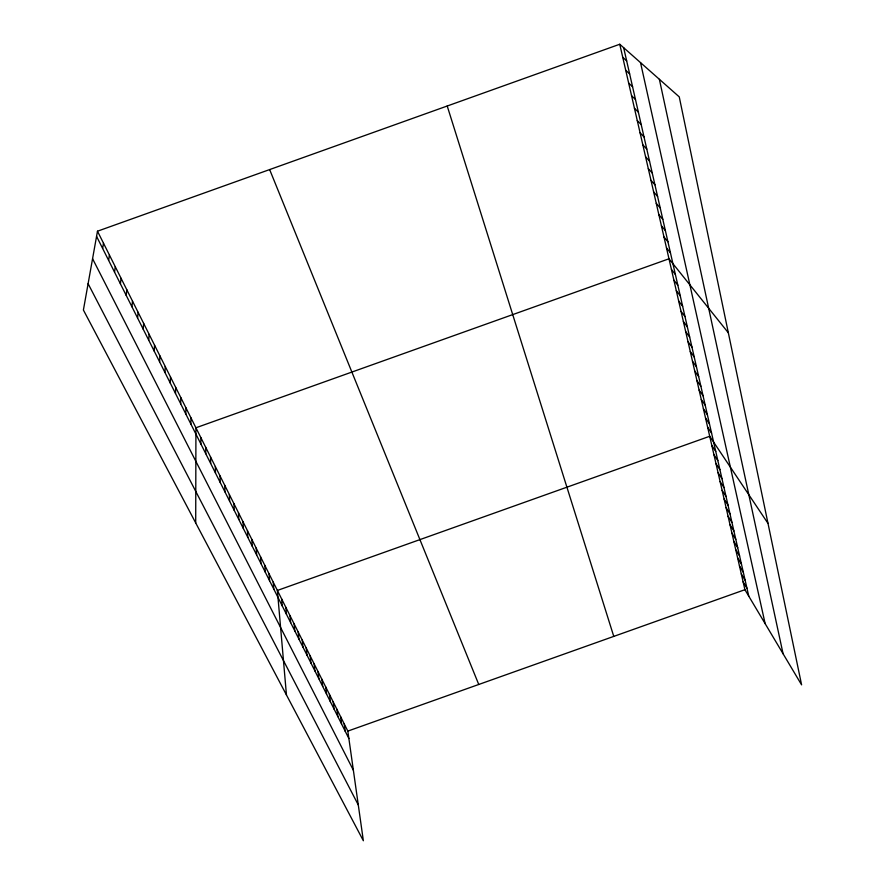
<?xml version="1.0" encoding="UTF-8"?>
<svg xmlns="http://www.w3.org/2000/svg" width="885" height="885" viewBox="0 0 885 885"><rect width="100%" height="100%" fill="white"/><g stroke="black" fill="none" stroke-linecap="round" stroke-linejoin="round"><path stroke-width="1.33" d="M195.707 522.935L195.928 427.776L668.983 258.785L728.355 332.826M190.894 424.103L190.95 417.831M185.817 414.003L185.916 407.786M180.684 403.803L180.828 397.63M175.507 393.482L175.695 387.365M170.263 383.05L170.495 376.988M164.964 372.508L165.241 366.501M159.61 361.843L159.931 355.903M154.189 351.068L154.565 345.194M148.713 340.172L149.145 334.353M143.182 329.154L143.658 323.401M137.584 318.014L138.115 312.328M131.92 306.741L132.507 301.121M126.19 295.347L126.832 289.804M120.404 283.82L121.09 278.344M114.541 272.171L115.293 266.761M108.623 260.378L109.43 255.046M102.627 248.442L103.49 243.187M97.483 231.206L83.4 310.027L363.359 840.75L347.827 731.098L97.483 231.206L619.754 44.25L679.249 96.874L801.6 684.857L744.916 589.698L619.754 44.25M347.827 731.098L744.916 589.698M622.763 57.337L626.668 60.888M625.728 70.269L629.644 73.92M628.66 83.057L632.587 86.807M631.569 95.702L635.485 99.54M634.434 108.213L638.362 112.141M637.266 120.57L641.194 124.586M640.076 132.794L644.003 136.898M642.853 144.886L646.78 149.067M645.596 156.833L649.524 161.103M648.307 168.659L652.245 173.006M650.995 180.352L654.933 184.788M653.65 191.923L657.588 196.426M656.272 203.373L660.21 207.942M658.871 214.69L662.81 219.336M661.438 225.885L665.376 230.609M663.982 236.97L667.921 241.76M666.494 247.933L670.443 252.789M671.45 269.516L675.388 274.505M673.883 280.147L677.833 285.191M676.306 290.656L680.244 295.767M678.684 301.066L682.634 306.232M681.052 311.365L684.99 316.587M683.386 321.565L687.335 326.842M685.709 331.654L689.647 336.986M687.999 341.643L691.937 347.031M690.267 351.533L694.205 356.965M692.512 361.323L696.451 366.81M694.736 371.014L698.674 376.556M696.938 380.616L700.865 386.203M699.128 390.119L703.044 395.75M701.285 399.533L705.201 405.208M703.42 408.848L707.336 414.567M705.544 418.074L709.46 423.838M707.635 427.223L711.551 433.019M768.003 523.4L709.715 436.272L277.381 590.45L286.452 694.957M711.828 445.509L715.744 451.394M713.929 454.658L717.835 460.576M716.009 463.707L719.914 469.681M718.067 472.678L721.961 478.685M720.102 481.562L723.996 487.602M722.127 490.356L726.01 496.441M724.129 499.074L728.012 505.18M726.109 507.702L729.981 513.853M728.067 516.254L731.939 522.427M730.003 524.716L733.886 530.934M731.939 533.113L735.8 539.352M733.842 541.421L737.703 547.693M735.734 549.651L739.594 555.957M737.603 557.804L741.453 564.143M739.462 565.891L743.311 572.252M741.298 573.9L745.137 580.283M743.112 581.832L746.951 588.248M88.102 283.687L358.281 804.919M92.571 258.73L353.369 770.227M96.565 236.372L348.878 738.521M269.648 169.577L478.752 684.481M447.213 106.012L613.77 636.403M623.659 47.701L748.754 596.136M640.53 62.625L765.138 623.648M659.369 79.285L783.07 653.761M344.21 723.886L345.238 731.298M340.57 716.618L341.577 724.007M336.897 709.272L337.882 716.64M333.18 701.86L334.143 709.217M329.441 694.382L330.382 701.716M325.658 686.837L326.576 694.15M321.841 679.215L322.737 686.506M317.992 671.527L318.865 678.795M314.098 663.761L314.949 671.007M310.181 655.929L311 663.153M306.221 648.019L307.018 655.221M302.216 640.032L302.991 647.2M298.179 631.967L298.931 639.114M294.097 623.825L294.816 630.95M289.981 615.595L290.678 622.697M285.822 607.298L286.486 614.367M281.629 598.913L282.26 605.959M273.233 582.153L273.808 589.133M269.04 573.768L269.582 580.726M264.803 565.305L265.323 572.23M260.522 556.765L261.009 563.656M256.207 548.147L256.661 554.995M251.838 539.43L252.269 546.255M247.435 530.635L247.822 537.416M242.988 521.752L243.342 528.5M238.485 512.78L238.817 519.484M233.95 503.709L234.237 510.38M229.37 494.549L229.624 501.187M224.735 485.301L224.956 491.894M220.055 475.964L220.243 482.513M215.332 466.517L215.475 473.033M210.553 456.981L210.663 463.452M205.729 447.345L205.796 453.762M200.851 437.61L200.873 443.982"/></g></svg>
